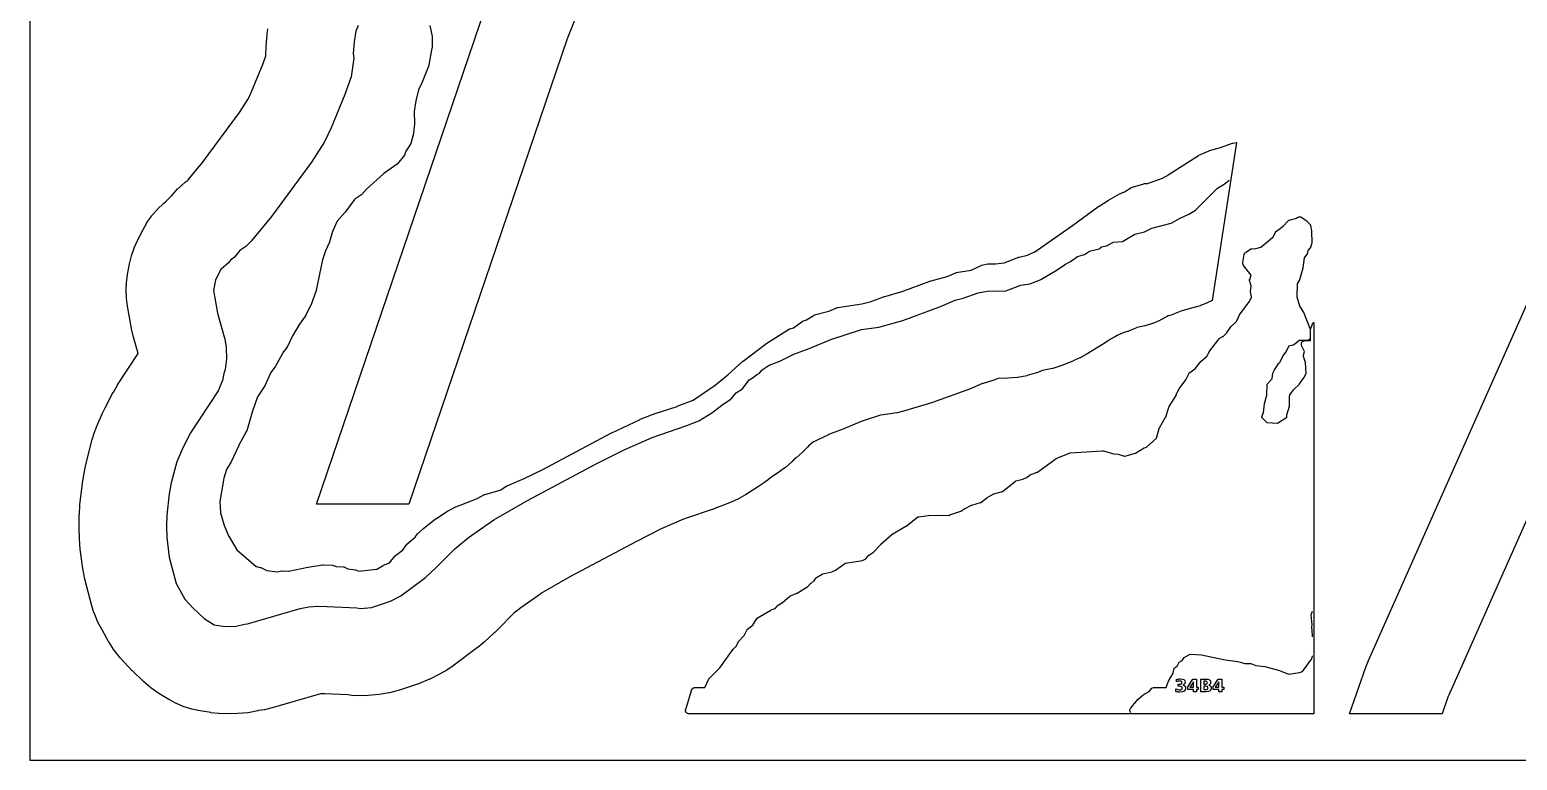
# Model space of a CAD drawing. Header units: millimetres. Extents: x 0 to 841, y 0 to 594.
# Drawn here: x 0 to 340.5, y 0 to 167.2 of the extents above; entities that cross this region are included whole.
import ezdxf

# ---------------------------------------------------------------- set-up
doc = ezdxf.new("R2010")
doc.units = ezdxf.units.MM
for name, color, linetype in [('CUT', 1, 'Continuous'), ('ENGRAVE', 5, 'Continuous'), ('SHEET_EDGE_DO_NOT_CUT', 8, 'Continuous')]:
    doc.layers.add(name, color=color, linetype=linetype)

msp = doc.modelspace()

# ---------------------------------------------------------------- linework, layer by layer
at = {"layer": 'CUT'}
for points in [[(148.78, 229.32), (123.05, 165.12), (123.04, 165.11), (86.79, 58.62), (65.67, 58.62), (104.28, 172.05)], [(91.61, 168.15), (92.13, 165.59), (92.14, 165.53), (92.14, 165.48), (92.09, 163.05), (92.08, 163.01), (92.08, 162.97), (91.34, 159.11), (91.33, 159.07), (91.32, 159.02), (89.85, 155.2), (89.83, 155.16), (88.97, 153.39), (88.96, 153.38), (88.96, 153.36), (88.37, 150.96), (88.37, 150.94), (87.99, 148.48), (87.98, 148.47), (87.98, 148.46), (88.06, 145.66), (88.06, 145.61), (87.88, 143.54), (87.87, 143.49), (87.86, 143.45), (87.22, 141.12), (87.21, 141.07), (87.18, 141.02), (87.16, 140.98), (86.08, 139.35), (86.07, 139.34), (86.07, 139.32), (85.89, 138.68), (85.88, 138.63), (85.86, 138.58), (85.83, 138.54), (85.8, 138.5), (84.2, 136.5), (84.17, 136.47), (84.14, 136.43), (84.1, 136.4), (81.02, 134.25), (80.99, 134.23), (77.09, 130.7), (77.07, 130.69), (75.91, 129.42), (75.87, 129.38), (75.82, 129.34), (74.39, 128.38), (74.38, 128.37), (74.37, 128.36), (72.21, 125.44), (72.18, 125.41), (70.39, 123.37), (70.39, 123.36), (70.38, 123.35), (69.3, 121.01), (69.29, 121), (69.29, 120.99), (68.64, 118.61), (68.63, 118.57), (68.61, 118.54), (67.72, 116.56), (67.71, 116.54), (67.03, 114.53), (67.02, 114.5), (65.59, 107.57), (65.57, 107.5), (64.33, 104.04), (64.3, 103.98), (63.16, 101.79), (63.12, 101.73), (61.52, 99.46), (61.51, 99.44), (60.17, 97.14), (60.16, 97.12), (59.07, 94.8), (59.04, 94.76), (59.02, 94.72), (58.21, 93.6), (58.19, 93.58), (56.27, 90.2), (56.24, 90.15), (55.2, 88.76), (55.2, 88.75), (55.19, 88.74), (53.75, 85.5), (53.73, 85.46), (53.7, 85.42), (52.13, 83.18), (52.13, 83.17), (52.12, 83.16), (50.89, 79.67), (50.88, 79.65), (49.69, 75.4), (49.67, 75.34), (49.64, 75.29), (47.8, 71.92), (47.79, 71.91), (46.13, 68.32), (46.1, 68.28), (45.07, 66.57), (45.07, 66.56), (45.06, 66.54), (44.45, 64.59), (44.44, 64.56), (43.55, 59.22), (43.55, 59.2), (43.55, 59.19), (43.63, 56.67), (43.63, 56.66), (43.63, 56.65), (44.45, 54), (44.45, 53.98), (45.53, 51.32), (45.53, 51.31), (45.54, 51.3), (47.4, 48.16), (47.4, 48.15), (47.41, 48.14), (51.85, 44.35), (51.86, 44.34), (51.87, 44.34), (52.78, 44.12), (52.83, 44.11), (52.88, 44.09), (54.24, 43.44), (54.25, 43.44), (54.26, 43.44), (56.71, 43.11), (56.73, 43.11), (56.74, 43.11), (57.74, 43.31), (57.79, 43.31), (57.85, 43.32), (59.27, 43.3), (59.28, 43.3), (59.3, 43.3), (63.68, 44.21), (63.7, 44.22), (67.05, 44.73), (67.1, 44.74), (67.15, 44.74), (69.41, 44.61), (69.46, 44.6), (69.5, 44.59), (69.55, 44.58), (70.17, 44.37), (70.18, 44.36), (70.19, 44.36), (71.86, 44.23), (71.91, 44.23), (71.96, 44.21), (72.01, 44.2), (72.06, 44.17), (72.8, 43.77), (72.81, 43.77), (72.82, 43.77), (74.46, 43.56), (74.5, 43.55), (74.55, 43.54), (75.34, 43.28), (75.36, 43.28), (75.37, 43.28), (79.41, 43.71), (79.42, 43.71), (79.43, 43.72), (80.93, 44.58), (81, 44.61), (82.32, 45.14), (82.34, 45.15), (82.34, 45.15), (83.66, 46.75), (83.7, 46.79), (83.75, 46.83), (85.29, 47.98), (85.3, 47.99), (85.31, 48), (86.23, 49.33), (86.25, 49.37), (86.28, 49.4), (86.31, 49.43), (88.3, 51.15), (88.31, 51.16), (88.32, 51.17), (88.78, 51.79), (88.82, 51.83), (88.85, 51.86), (90.11, 53), (90.13, 53.02), (92.91, 55.24), (92.95, 55.27), (95.88, 57.15), (95.92, 57.18), (97.47, 57.98), (97.53, 58.01), (102.27, 59.79), (102.3, 59.8), (104.1, 60.78), (104.15, 60.81), (104.2, 60.83), (107.66, 61.8), (107.67, 61.8), (107.68, 61.81), (109.22, 62.79), (109.26, 62.81), (109.3, 62.82), (113.15, 64.45), (113.16, 64.46), (117.47, 66.53), (117.48, 66.53), (133.2, 74.94), (133.22, 74.96), (139.7, 78.01), (139.73, 78.03), (143.16, 79.35), (143.19, 79.36), (148.22, 80.99), (148.23, 81), (151.86, 82.41), (151.87, 82.42), (151.88, 82.42), (156.92, 85.83), (156.94, 85.84), (159.81, 88.18), (159.82, 88.19), (163.24, 91.32), (163.28, 91.36), (168.45, 95.24), (168.49, 95.26), (173.93, 98.69), (173.97, 98.71), (174.02, 98.73), (174.06, 98.75), (174.8, 98.96), (174.81, 98.97), (174.82, 98.97), (176.8, 100.42), (176.84, 100.45), (176.88, 100.47), (176.93, 100.49), (177.82, 100.81), (177.83, 100.82), (177.84, 100.82), (179.55, 101.86), (179.59, 101.88), (179.63, 101.9), (179.68, 101.92), (182.92, 102.78), (182.95, 102.8), (184.91, 103.6), (184.96, 103.62), (185.02, 103.63), (190.48, 104.45), (190.5, 104.46), (192.33, 104.91), (192.35, 104.92), (195.46, 106.04), (195.49, 106.05), (199.44, 107.23), (199.45, 107.23), (206.3, 109.73), (206.34, 109.74), (210.02, 110.72), (210.02, 110.72), (210.03, 110.72), (211.96, 111.57), (212, 111.58), (212.04, 111.59), (212.08, 111.6), (215.52, 112.17), (215.53, 112.18), (215.54, 112.18), (217.79, 113.25), (217.84, 113.27), (217.9, 113.29), (219.3, 113.6), (219.36, 113.61), (219.42, 113.61), (221.07, 113.58), (221.08, 113.58), (221.08, 113.58), (223.06, 113.84), (223.07, 113.85), (223.09, 113.85), (226.45, 115.1), (226.51, 115.11), (228.38, 115.58), (228.39, 115.59), (228.4, 115.59), (230.03, 116.33), (230.04, 116.33), (230.05, 116.34), (238.73, 122.37), (238.74, 122.37), (244.76, 126.8), (244.79, 126.82), (246.94, 128.18), (246.96, 128.19), (249.62, 129.69), (249.65, 129.71), (249.69, 129.73), (250.61, 130.08), (250.62, 130.08), (250.64, 130.09), (252.02, 130.99), (252.06, 131.01), (252.1, 131.03), (252.15, 131.04), (255, 131.93), (255.05, 131.94), (255.09, 131.95), (255.14, 131.95), (255.81, 131.96), (255.82, 131.96), (255.84, 131.96), (259.27, 133.22), (259.28, 133.22), (259.29, 133.22), (260.85, 134.08), (260.86, 134.09), (267.58, 138.42), (267.61, 138.44), (267.65, 138.46), (269.98, 139.49), (270.02, 139.5), (270.05, 139.52), (272.6, 140.21), (272.62, 140.21), (275.3, 141.2), (275.34, 141.21), (275.38, 141.22), (276.22, 141.38), (270.64, 105.22), (269.67, 104.72), (269.63, 104.7), (268, 104.04), (267.96, 104.02), (266.27, 103.51), (266.25, 103.5), (263.74, 102.86), (263.71, 102.85), (261.81, 102.05), (261.76, 102.03), (260.66, 101.72), (260.65, 101.72), (260.64, 101.71), (260.36, 101.55), (260.34, 101.54), (258.75, 100.69), (258.71, 100.67), (257.06, 99.98), (257.02, 99.96), (255.32, 99.43), (255.27, 99.41), (253.53, 99.04), (253.48, 99.03), (253.48, 99.03), (253.47, 99.03), (253.45, 99.02), (253.36, 98.99), (253.33, 98.97), (253, 98.81), (252.96, 98.79), (251.34, 98.15), (251.29, 98.14), (250.5, 97.9), (250.49, 97.9), (250.48, 97.9), (248.95, 97.18), (248.9, 97.16), (248.71, 97.09), (248.7, 97.09), (248.69, 97.08), (248.45, 96.93), (248.41, 96.9), (247.37, 96.34), (247.34, 96.32), (246.65, 95.84), (246.64, 95.83), (245.55, 95.13), (245.54, 95.12), (241.85, 92.89), (241.83, 92.88), (240.45, 92.12), (240.42, 92.1), (238.98, 91.45), (238.96, 91.44), (236.51, 90.45), (236.48, 90.44), (234.21, 89.68), (234.15, 89.67), (231.86, 89.2), (231.85, 89.2), (231.84, 89.2), (230.51, 88.69), (230.48, 88.69), (228.35, 88.01), (228.29, 88), (226.11, 87.58), (226.06, 87.57), (223.83, 87.4), (223.8, 87.4), (221.72, 87.36), (221.71, 87.36), (221.7, 87.35), (220.69, 86.98), (220.66, 86.97), (218.25, 86.24), (218.22, 86.24), (218.15, 86.22), (218.14, 86.22), (218.13, 86.21), (216.51, 85.51), (216.5, 85.5), (215.34, 85.03), (215.32, 85.03), (206.69, 81.88), (206.67, 81.88), (205.47, 81.48), (205.45, 81.48), (200.01, 79.88), (199.99, 79.88), (198.53, 79.51), (198.49, 79.5), (197, 79.25), (196.98, 79.25), (194.81, 78.96), (194.8, 78.96), (194.79, 78.95), (190.35, 77.55), (190.33, 77.54), (186.35, 75.84), (186.34, 75.83), (185.4, 75.46), (185.39, 75.45), (182.85, 74.51), (182.82, 74.5), (180.55, 73.38), (180.53, 73.37), (179.47, 72.9), (179.46, 72.9), (179.45, 72.89), (178.59, 72.21), (178.54, 72.18), (178.41, 72.1), (178.4, 72.09), (178.39, 72.08), (178.05, 71.66), (178.02, 71.63), (176.81, 70.4), (176.78, 70.37), (175.47, 69.24), (175.43, 69.22), (175.12, 68.99), (175.11, 68.98), (175.1, 68.97), (174.53, 68.35), (174.49, 68.32), (172.93, 66.94), (172.89, 66.91), (171.18, 65.69), (171.16, 65.68), (170.14, 65.04), (170.12, 65.02), (168.19, 63.57), (168.17, 63.56), (166.81, 62.62), (166.8, 62.61), (163.83, 60.74), (163.81, 60.73), (162.25, 59.85), (162.21, 59.82), (160.58, 59.09), (160.56, 59.08), (157.83, 57.99), (157.82, 57.99), (156.9, 57.65), (156.88, 57.64), (149.67, 55.18), (149.65, 55.17), (144.56, 52.96), (144.55, 52.96), (138.91, 50.09), (138.9, 50.09), (123.65, 41.96), (123.64, 41.96), (117.03, 38.13), (117.01, 38.12), (112.43, 34.91), (112.42, 34.91), (110.72, 33.55), (110.69, 33.53), (107.26, 30.02), (107.25, 30.01), (106.43, 29.22), (106.42, 29.21), (104.04, 27.04), (104.02, 27.02), (102.55, 25.81), (102.53, 25.79), (96.96, 21.62), (96.94, 21.61), (95.5, 20.63), (95.46, 20.61), (93.94, 19.76), (93.92, 19.75), (91.57, 18.57), (91.53, 18.55), (88.99, 17.49), (88.96, 17.48), (84.64, 16.02), (84.61, 16.01), (82.36, 15.4), (82.3, 15.39), (79.99, 15.05), (79.96, 15.05), (77.44, 14.83), (77.42, 14.82), (75.63, 14.75), (75.59, 14.75), (73.81, 14.84), (73.76, 14.84), (72.82, 14.98), (72.8, 14.98), (67.52, 15.22), (67.51, 15.22), (66.6, 15.23), (66.58, 15.23), (66.58, 15.23), (66.56, 15.22), (55.46, 11.98), (55.44, 11.98), (53.73, 11.56), (53.69, 11.55), (52.43, 11.36), (52.4, 11.36), (52.23, 11.31), (52.2, 11.31), (49.97, 10.87), (49.92, 10.86), (47.65, 10.68), (47.62, 10.68), (45.11, 10.62), (45.09, 10.62), (43.29, 10.67), (43.24, 10.67), (41.46, 10.88), (41.43, 10.89), (38.99, 11.29), (38.97, 11.29), (37.14, 11.68), (37.1, 11.69), (35.33, 12.25), (35.28, 12.26), (33.58, 12.99), (33.53, 13.01), (31.89, 13.89), (31.87, 13.91), (29.58, 15.29), (29.56, 15.3), (27.75, 16.54), (27.7, 16.57), (26.04, 18), (26.02, 18.02), (23.49, 20.45), (23.48, 20.46), (22.53, 21.44), (22.52, 21.45), (20.71, 23.45), (20.7, 23.47), (19.3, 25.2), (19.27, 25.24), (18.08, 27.11), (18.06, 27.14), (16.09, 30.66), (16.08, 30.68), (15.34, 32.16), (15.32, 32.2), (14.71, 33.72), (14.69, 33.76), (14.21, 35.34), (14.2, 35.36), (12.61, 41.41), (12.6, 41.44), (12.13, 43.87), (12.12, 43.9), (11.54, 48.3), (11.53, 48.33), (11.36, 50.68), (11.36, 50.71), (11.33, 53.25), (11.33, 53.26), (11.33, 53.69), (11.33, 53.69), (11.35, 56.22), (11.36, 56.25), (11.49, 58.41), (11.5, 58.44), (12.09, 63.38), (12.09, 63.39), (12.24, 64.41), (12.24, 64.42), (12.67, 66.88), (12.67, 66.9), (13.03, 68.56), (13.04, 68.58), (14.31, 73.41), (14.31, 73.42), (14.74, 74.84), (14.76, 74.87), (15.29, 76.25), (15.3, 76.27), (16.65, 79.39), (16.66, 79.4), (17.31, 80.77), (17.32, 80.79), (19.13, 84.22), (19.14, 84.24), (20.09, 85.86), (20.11, 85.88), (24.82, 93.08), (24.83, 93.09), (24.83, 93.1), (23.77, 96.81), (23.76, 96.83), (23.32, 98.76), (23.31, 98.78), (22.39, 103.93), (22.38, 103.95), (22.15, 105.71), (22.14, 105.75), (22.07, 107.51), (22.07, 107.56), (22.15, 109.32), (22.16, 109.36), (22.4, 111.12), (22.41, 111.14), (22.86, 113.59), (22.87, 113.62), (23.29, 115.42), (23.3, 115.47), (23.89, 117.21), (23.91, 117.26), (24.67, 118.95), (24.68, 118.97), (25.85, 121.3), (25.86, 121.32), (26.81, 122.99), (26.84, 123.03), (27.94, 124.59), (27.97, 124.63), (29.21, 126.07), (29.25, 126.11), (30.64, 127.43), (30.66, 127.45), (31.06, 127.8), (31.07, 127.81), (31.08, 127.81), (31.17, 127.93), (31.2, 127.96), (32.51, 129.27), (32.54, 129.3), (32.64, 129.38), (32.65, 129.39), (32.66, 129.4), (33.84, 130.73), (33.88, 130.77), (35.51, 132.24), (35.56, 132.28), (36.26, 132.78), (36.27, 132.79), (36.27, 132.8), (39.54, 136.76), (39.55, 136.77), (48.03, 148.26), (48.04, 148.27), (49.96, 151.24), (49.97, 151.27), (50.68, 152.79), (50.68, 152.8), (53.44, 159.44), (53.45, 159.46), (54.05, 161.18), (54.05, 161.19), (54.05, 161.2), (54.06, 161.24), (54.06, 161.26), (54.06, 161.27), (54.13, 163.42), (54.13, 163.45), (54.36, 166.12), (54.36, 166.13), (54.51, 167.38)], [(361.87, 98.21), (324.74, 14.71), (324.73, 14.69), (323.31, 10.62), (302.12, 10.62), (305.85, 21.28), (305.86, 21.3), (306.45, 22.81), (306.46, 22.83), (342.69, 104.3)]]:
    msp.add_lwpolyline(points, dxfattribs=at)
msp.add_lwpolyline([(150.93, 10.62), (150.89, 10.63), (150.85, 10.63), (150.81, 10.64), (150.63, 10.68), (150.59, 10.7), (150.54, 10.72), (150.5, 10.74), (150.46, 10.77), (150.42, 10.8), (150.33, 10.87), (150.3, 10.91), (150.27, 10.95), (150.24, 10.99), (150.22, 11.03), (150.2, 11.08), (150.16, 11.2), (150.14, 11.24), (150.13, 11.28), (150.13, 11.33), (150.13, 11.37), (150.13, 11.41), (150.14, 11.54), (150.15, 11.59), (150.16, 11.64), (151.48, 15.96), (151.49, 15.99), (151.5, 16.03), (151.61, 16.24), (151.63, 16.29), (151.66, 16.33), (151.7, 16.37), (151.74, 16.41), (151.81, 16.47), (151.85, 16.5), (151.89, 16.52), (151.93, 16.55), (151.98, 16.56), (152.1, 16.6), (152.15, 16.61), (152.19, 16.62), (152.24, 16.62), (154.5, 16.63), (154.51, 16.63), (154.52, 16.64), (155.4, 18.48), (155.42, 18.53), (155.46, 18.57), (155.49, 18.61), (158, 21.16), (158.01, 21.17), (158.01, 21.18), (161.05, 25.43), (161.08, 25.47), (161.12, 25.51), (161.67, 26.02), (161.68, 26.03), (161.68, 26.04), (162.14, 27.02), (162.16, 27.06), (162.18, 27.1), (162.21, 27.13), (162.24, 27.16), (163.56, 28.52), (163.57, 28.53), (163.58, 28.54), (164.18, 29.8), (164.21, 29.85), (164.24, 29.89), (164.28, 29.93), (164.32, 29.97), (165.6, 31.02), (165.61, 31.03), (165.62, 31.04), (166.55, 32.51), (166.58, 32.55), (166.61, 32.59), (166.64, 32.62), (166.68, 32.65), (166.72, 32.68), (169.65, 34.37), (169.69, 34.39), (169.73, 34.4), (170.64, 34.72), (170.65, 34.73), (170.66, 34.74), (171.18, 35.37), (171.22, 35.41), (171.26, 35.45), (171.31, 35.48), (172.2, 36.02), (172.21, 36.03), (172.22, 36.03), (173.99, 37.53), (174.03, 37.56), (174.07, 37.58), (174.12, 37.6), (175.63, 38.25), (175.67, 38.26), (178.12, 39.77), (178.13, 39.77), (178.14, 39.78), (178.7, 40.41), (178.73, 40.44), (178.77, 40.47), (179.51, 41.02), (179.52, 41.03), (179.53, 41.03), (179.93, 41.64), (179.96, 41.69), (180, 41.72), (180.04, 41.76), (180.08, 41.79), (181.37, 42.59), (181.42, 42.62), (181.47, 42.64), (181.53, 42.66), (183.58, 43.11), (183.59, 43.11), (183.61, 43.12), (184.46, 43.52), (184.47, 43.53), (184.48, 43.53), (186.55, 45), (186.59, 45.02), (186.63, 45.04), (186.67, 45.06), (186.71, 45.07), (186.76, 45.08), (190.62, 45.74), (190.64, 45.74), (190.65, 45.74), (191.27, 46.02), (191.28, 46.03), (191.29, 46.03), (192.11, 46.92), (192.14, 46.95), (192.18, 46.98), (192.21, 47.01), (193.14, 47.58), (193.15, 47.59), (193.16, 47.6), (194.8, 49.39), (194.84, 49.43), (197.34, 51.65), (197.38, 51.68), (197.42, 51.71), (200.58, 53.54), (200.6, 53.56), (203.26, 55.63), (203.3, 55.66), (203.34, 55.68), (203.39, 55.7), (203.44, 55.72), (203.49, 55.73), (205.65, 56.04), (205.71, 56.04), (210.64, 56.12), (210.65, 56.13), (210.66, 56.13), (213.14, 56.98), (213.15, 56.98), (213.16, 56.99), (214.03, 57.59), (214.06, 57.61), (214.1, 57.63), (215.56, 58.35), (215.6, 58.37), (215.63, 58.38), (217.66, 59), (217.68, 59), (217.69, 59.01), (219.13, 60.07), (219.17, 60.1), (220.56, 60.9), (220.6, 60.92), (220.65, 60.94), (220.69, 60.95), (222.69, 61.47), (222.7, 61.48), (222.71, 61.48), (225.55, 63.82), (225.59, 63.85), (225.64, 63.88), (225.69, 63.9), (225.74, 63.92), (227.33, 64.34), (227.37, 64.35), (228.14, 64.68), (228.15, 64.68), (228.16, 64.69), (228.9, 65.25), (228.94, 65.28), (228.99, 65.31), (229.03, 65.33), (230.64, 65.89), (230.65, 65.89), (230.66, 65.9), (234.99, 69.05), (235.02, 69.08), (235.06, 69.1), (235.1, 69.11), (238.04, 70.29), (238.09, 70.31), (238.14, 70.32), (238.19, 70.32), (245.53, 70.8), (245.58, 70.8), (245.64, 70.8), (245.69, 70.78), (248.14, 70.13), (248.15, 70.13), (248.17, 70.12), (249.05, 70.08), (249.09, 70.08), (249.13, 70.07), (249.17, 70.06), (250.64, 69.62), (250.65, 69.61), (250.66, 69.62), (253.14, 70.29), (253.15, 70.29), (253.16, 70.3), (255.08, 71.46), (255.12, 71.48), (255.16, 71.49), (255.2, 71.51), (255.65, 71.64), (255.66, 71.65), (255.68, 71.66), (257.96, 73.7), (257.97, 73.71), (257.97, 73.72), (258.54, 75.92), (258.56, 75.97), (258.57, 76.01), (258.59, 76.05), (260.02, 78.51), (260.03, 78.53), (260.04, 78.54), (260.78, 80.82), (260.8, 80.88), (260.83, 80.93), (262.42, 83.5), (262.43, 83.51), (262.43, 83.52), (262.59, 84.06), (262.61, 84.11), (262.64, 84.17), (263.12, 84.98), (263.15, 85.03), (264.64, 87.02), (264.64, 87.03), (264.65, 87.04), (265.39, 88.57), (265.41, 88.62), (265.44, 88.66), (265.47, 88.69), (265.5, 88.73), (265.54, 88.76), (266.9, 89.76), (266.91, 89.77), (266.91, 89.78), (268.12, 91.28), (268.16, 91.31), (268.19, 91.35), (269.33, 92.32), (269.35, 92.33), (269.35, 92.34), (270.04, 93.54), (270.08, 93.59), (271.94, 96.03), (271.96, 96.06), (272.39, 96.55), (272.42, 96.58), (272.46, 96.61), (272.49, 96.63), (272.53, 96.66), (273.14, 96.98), (273.15, 96.99), (273.16, 97), (273.92, 97.72), (273.92, 97.73), (273.93, 97.74), (274.94, 99.17), (274.97, 99.21), (275, 99.24), (276.24, 100.42), (276.25, 100.43), (276.25, 100.44), (277.01, 102.1), (277.03, 102.15), (277.06, 102.19), (279.19, 105), (279.19, 105.01), (279.2, 105.02), (279.68, 106.01), (279.69, 106.03), (279.68, 106.04), (279.47, 107.2), (279.46, 107.24), (279.46, 107.29), (279.46, 107.34), (279.58, 108.51), (279.58, 108.52), (279.58, 108.54), (279.26, 109.77), (279.25, 109.81), (279.25, 109.86), (279.25, 109.91), (279.25, 109.95), (279.26, 110), (279.27, 110.04), (279.59, 111.01), (279.59, 111.02), (279.58, 111.03), (277.88, 113.22), (277.85, 113.27), (277.82, 113.31), (277.76, 113.45), (277.74, 113.5), (277.72, 113.54), (277.71, 113.6), (277.71, 113.65), (277.7, 113.8), (277.7, 113.85), (277.71, 113.9), (278.02, 115.73), (278.03, 115.78), (278.04, 115.83), (278.1, 115.96), (278.12, 116.01), (278.14, 116.06), (278.17, 116.1), (278.21, 116.13), (278.31, 116.24), (278.35, 116.28), (278.4, 116.31), (279.48, 116.99), (279.52, 117.02), (279.57, 117.04), (279.62, 117.06), (279.67, 117.07), (279.72, 117.07), (280.64, 117.11), (280.65, 117.11), (280.66, 117.11), (281.78, 117.38), (281.79, 117.38), (281.8, 117.39), (284.52, 119.63), (284.53, 119.64), (284.54, 119.65), (285.22, 120.93), (285.24, 120.97), (285.27, 121.01), (285.3, 121.05), (285.33, 121.08), (285.37, 121.11), (286.94, 122.22), (286.95, 122.23), (286.95, 122.24), (288.07, 123.45), (288.11, 123.48), (288.14, 123.51), (288.18, 123.53), (288.22, 123.56), (288.26, 123.57), (288.3, 123.59), (290.07, 124.09), (290.08, 124.1), (290.09, 124.1), (290.34, 124.27), (290.39, 124.3), (290.44, 124.32), (290.49, 124.34), (290.54, 124.35), (290.59, 124.35), (290.64, 124.35), (290.85, 124.35), (290.9, 124.34), (290.94, 124.33), (290.99, 124.32), (291.03, 124.31), (291.07, 124.29), (291.11, 124.26), (292.19, 123.55), (292.24, 123.52), (292.27, 123.48), (292.99, 122.75), (293.03, 122.71), (293.05, 122.67), (293.08, 122.63), (293.14, 122.5), (293.16, 122.46), (293.18, 122.42), (293.19, 122.37), (293.44, 121.14), (293.45, 121.09), (293.45, 121.04), (293.48, 118.5), (293.48, 118.45), (293.47, 118.4), (293.46, 118.36), (293.19, 117.38), (293.18, 117.33), (293.16, 117.28), (293.13, 117.24), (293.1, 117.2), (293.07, 117.16), (292.55, 116.64), (292.54, 116.63), (292.54, 116.62), (292.47, 116.08), (292.47, 116.03), (292.46, 115.99), (292.44, 115.95), (292.42, 115.91), (292.4, 115.87), (292.37, 115.83), (291.71, 114.99), (291.7, 114.98), (291.7, 114.96), (291.44, 112.7), (291.44, 112.66), (291.43, 112.62), (290.68, 109.94), (290.66, 109.89), (290.64, 109.84), (290.62, 109.8), (290.13, 109.06), (290.12, 109.05), (290.12, 109.04), (290.03, 106.06), (290.03, 106.05), (290.04, 106.03), (290.65, 103.97), (290.65, 103.96), (290.66, 103.95), (291.53, 102.65), (291.56, 102.6), (291.59, 102.55), (293.09, 98.68), (293.1, 98.63), (293.11, 98.59), (293.12, 98.55), (293.12, 98.5), (293.14, 96.81), (293.14, 96.76), (293.13, 96.71), (293.12, 96.66), (293.1, 96.61), (293.03, 96.43), (293.01, 96.38), (292.98, 96.34), (292.95, 96.29), (292.91, 96.26), (292.87, 96.22), (292.81, 96.18), (292.77, 96.15), (292.72, 96.13), (292.68, 96.11), (292.63, 96.1), (292.58, 96.09), (292.53, 96.08), (290.66, 96.03), (290.65, 96.03), (290.64, 96.02), (289.34, 95.08), (289.31, 95.05), (289.26, 95.03), (289.22, 95.01), (289.17, 95), (288.16, 94.74), (288.15, 94.73), (288.15, 94.72), (287.64, 93.56), (287.62, 93.52), (287.6, 93.48), (287.57, 93.44), (286.75, 92.44), (286.74, 92.43), (286.74, 92.42), (286.09, 90.98), (286.07, 90.93), (286.04, 90.88), (286, 90.84), (285.97, 90.8), (285.66, 90.54), (285.65, 90.53), (285.65, 90.52), (284.86, 89.31), (284.85, 89.29), (284.46, 88.54), (284.46, 88.52), (284.46, 88.51), (284.36, 87.42), (284.35, 87.37), (284.34, 87.33), (284.33, 87.29), (284.31, 87.24), (284.29, 87.2), (284.26, 87.16), (284.23, 87.13), (283.23, 86.03), (283.22, 86.02), (283.22, 86.01), (283.12, 83.58), (283.12, 83.53), (283.1, 83.47), (282.59, 81.6), (282.59, 81.59), (282.59, 81.58), (282.34, 79.47), (282.33, 79.42), (282.31, 79.37), (282.3, 79.32), (281.94, 78.54), (281.93, 78.53), (281.94, 78.52), (283.16, 77.32), (283.17, 77.31), (283.18, 77.31), (285.64, 77.12), (285.65, 77.12), (285.66, 77.13), (287.79, 78.52), (287.8, 78.53), (287.8, 78.54), (287.78, 78.91), (287.79, 78.96), (287.79, 79.01), (287.8, 79.06), (288.35, 81.01), (288.35, 81.03), (288.35, 81.04), (288.37, 83.23), (288.38, 83.28), (288.38, 83.33), (288.42, 83.48), (288.43, 83.53), (288.45, 83.58), (288.48, 83.63), (288.5, 83.67), (289.33, 84.79), (289.35, 84.82), (289.38, 84.85), (290.65, 86.09), (290.66, 86.1), (290.67, 86.11), (291.66, 87.51), (291.66, 87.51), (291.67, 87.52), (292.17, 88.51), (292.17, 88.53), (292.17, 88.54), (292.05, 91.01), (292.05, 91.02), (292.05, 91.04), (291.62, 92.43), (291.61, 92.48), (291.6, 92.53), (291.6, 92.58), (291.61, 92.64), (291.62, 92.69), (291.81, 93.51), (291.81, 93.52), (291.81, 93.54), (291.16, 94.95), (291.14, 94.99), (291.13, 95.03), (291.12, 95.07), (291.11, 95.12), (291.1, 95.26), (291.1, 95.3), (291.1, 95.35), (291.11, 95.4), (291.12, 95.44), (291.13, 95.48), (291.15, 95.53), (291.23, 95.67), (291.25, 95.71), (291.27, 95.75), (291.3, 95.78), (291.34, 95.81), (291.37, 95.84), (291.41, 95.87), (291.49, 95.92), (291.54, 95.95), (291.59, 95.97), (291.64, 95.98), (291.69, 95.99), (291.74, 95.99), (293.14, 96.03), (293.15, 96.03), (293.15, 96.04), (293.16, 98.4), (293.16, 98.46), (293.17, 98.51), (293.18, 98.56), (293.61, 99.84), (293.62, 99.89), (293.65, 99.93), (293.68, 99.98), (293.71, 100.02), (293.75, 100.06), (293.83, 100.12), (293.87, 100.15), (293.91, 100.18), (293.95, 100.2), (293.98, 100.21), (293.98, 10.62), (150.93, 10.62)], close=True, dxfattribs=at)
at = {"layer": 'ENGRAVE'}
for points in [[(75.18, 168.18), (74.66, 166.88), (74.29, 164.41), (74.05, 161.72), (74.19, 160.68), (73.56, 156.41), (72.15, 152.33), (68.99, 144.73), (67.51, 141.56), (64.5, 136.9), (55.32, 124.45), (50.67, 118.82), (49.46, 117.57), (48.07, 116.68), (46.86, 115.14), (45.97, 114.48), (45.48, 113.82), (43.71, 112.3), (42.53, 109.95), (42.07, 107.48), (43, 102.31), (44.69, 96.38), (44.98, 94.44), (45.07, 91.85), (44.71, 89.45), (44.4, 88.52), (44.15, 86.9), (43.15, 84.56), (36.83, 74.91), (35.01, 71.46), (33.65, 68.32), (32.37, 63.47), (31.95, 61), (31.35, 56.05), (31.33, 53.5), (31.36, 50.94), (31.95, 46.51), (33.55, 40.43), (35.53, 36.88), (37.35, 34.87), (39.9, 32.42), (42.21, 31.02), (44.68, 30.62), (47.22, 30.67), (49.13, 31.17), (49.84, 31.18), (61.88, 34.69), (63.88, 35.08), (65.94, 35.24), (68.11, 35.21), (74.86, 34.91), (75.69, 34.75), (78.24, 34.97), (82.59, 36.44), (84.97, 37.63), (90.56, 41.81), (92.95, 44), (97.28, 48.41), (100.45, 50.94), (106.25, 55), (113.93, 59.45), (129.67, 67.83), (136.05, 71.07), (142.45, 73.84), (150.42, 76.57), (153.16, 77.66), (156.15, 79.54), (158.76, 81.5), (160.5, 82.6), (161.68, 84.05), (163.13, 84.99), (164.69, 87.07), (165.62, 87.58), (166.41, 88.29), (167.08, 88.57), (167.64, 89.32), (169.3, 90.38), (171.68, 91.3), (174.91, 92.9), (178.46, 94.21), (183.36, 96.32), (190.44, 98.56), (194.38, 99.08), (199.84, 100.67), (208.49, 103.82), (211.81, 105.28), (213.71, 105.72), (217.14, 106.99), (219.15, 107.31), (223.42, 107.39), (226.85, 108.69), (229.02, 109), (231.49, 109.99), (235.19, 112.23), (237.09, 113.56), (238.22, 114.11), (239.83, 115.25), (241.43, 115.71), (242.61, 116.52), (244.82, 117.06), (245.33, 117.48), (246.5, 117.76), (248.08, 118.59), (250.16, 118.75), (253, 120.43), (255.15, 120.91), (256.83, 121.74), (261.29, 122.88), (263.19, 123.97), (265.32, 124.94), (266.85, 125.91), (271.93, 130.91), (273.42, 131.83), (274.59, 132.75)], [(293.68, 28.25), (293.61, 28.53), (293.51, 30.55), (293.6, 31.02), (293.31, 33.31), (293.68, 34.15)], [(252.03, 10.92), (251.91, 11.07), (251.86, 11.5), (252.09, 12), (253.75, 14.01), (254.86, 14.96), (256.23, 15.71), (256.87, 16.51), (257.27, 16.62), (260.14, 16.63), (260.66, 18.13), (261.73, 19.94), (261.88, 20.8), (262.01, 21.05), (262.63, 21.55), (263.13, 22.42), (263.82, 22.86), (264.3, 23.53), (265.66, 24.29), (268.2, 24.15), (273.67, 23), (276.53, 22.61), (278.15, 22.16), (279.53, 22.13), (280.65, 21.69), (282.7, 21.47), (286.12, 20.52), (288.15, 19.71), (290.65, 20.05), (291.34, 20.34), (293.49, 23.19), (293.68, 23.9)]]:
    msp.add_lwpolyline(points, dxfattribs=at)
for points in [[(263.98, 17.23), (264.24, 17.12), (264.43, 16.96), (264.55, 16.75), (264.58, 16.48), (264.5, 16.1), (264.25, 15.82), (263.84, 15.65), (263.28, 15.6), (263.06, 15.61), (262.83, 15.63), (262.61, 15.68), (262.39, 15.74), (262.39, 16.32), (262.6, 16.23), (262.8, 16.16), (263.01, 16.12), (263.21, 16.11), (263.48, 16.14), (263.67, 16.21), (263.79, 16.34), (263.83, 16.51), (263.79, 16.69), (263.67, 16.81), (263.47, 16.89), (263.19, 16.92), (262.89, 16.92), (262.89, 17.4), (263.2, 17.4), (263.45, 17.42), (263.62, 17.49), (263.73, 17.6), (263.76, 17.76), (263.73, 17.91), (263.63, 18.02), (263.47, 18.09), (263.25, 18.11), (263.07, 18.1), (262.88, 18.07), (262.7, 18.02), (262.51, 17.95), (262.51, 18.5), (262.73, 18.55), (262.95, 18.59), (263.17, 18.62), (263.38, 18.62), (263.88, 18.58), (264.23, 18.44), (264.44, 18.2), (264.51, 17.88), (264.48, 17.64), (264.38, 17.46), (264.21, 17.32), (263.98, 17.23)], [(266.25, 18.57), (267.09, 18.57), (267.09, 16.73), (267.5, 16.73), (267.5, 16.19), (267.09, 16.19), (267.09, 15.66), (266.37, 15.66), (266.37, 16.19), (265.08, 16.19), (265.08, 16.83), (266.25, 18.57)], [(266.37, 17.95), (265.55, 16.73), (266.37, 16.73), (266.37, 17.95)], [(269.94, 17.22), (270.16, 17.12), (270.32, 16.96), (270.42, 16.74), (270.45, 16.49), (270.38, 16.12), (270.17, 15.86), (269.81, 15.71), (269.3, 15.66), (268.05, 15.66), (268.05, 18.57), (269.18, 18.57), (269.7, 18.53), (270.06, 18.39), (270.27, 18.15), (270.33, 17.8), (270.31, 17.6), (270.23, 17.44), (270.11, 17.31), (269.94, 17.22)], [(269.22, 17.44), (269.38, 17.46), (269.49, 17.52), (269.56, 17.62), (269.58, 17.75), (269.56, 17.88), (269.49, 17.98), (269.38, 18.04), (269.22, 18.06), (268.8, 18.06), (268.8, 17.44), (269.22, 17.44)], [(272.08, 18.57), (272.92, 18.57), (272.92, 16.73), (273.33, 16.73), (273.33, 16.19), (272.92, 16.19), (272.92, 15.66), (272.21, 15.66), (272.21, 16.19), (270.91, 16.19), (270.91, 16.83), (272.08, 18.57)], [(272.21, 17.95), (271.38, 16.73), (272.21, 16.73), (272.21, 17.95)], [(269.25, 16.17), (269.44, 16.19), (269.59, 16.26), (269.67, 16.38), (269.7, 16.55), (269.67, 16.72), (269.59, 16.84), (269.45, 16.91), (269.25, 16.93), (268.8, 16.93), (268.8, 16.17), (269.25, 16.17)]]:
    msp.add_lwpolyline(points, close=True, dxfattribs=at)
at = {"layer": 'SHEET_EDGE_DO_NOT_CUT'}
msp.add_lwpolyline([(0, 0), (841, 0), (841, 594), (0, 594)], close=True, dxfattribs=at)

doc.saveas('drawing.dxf')
